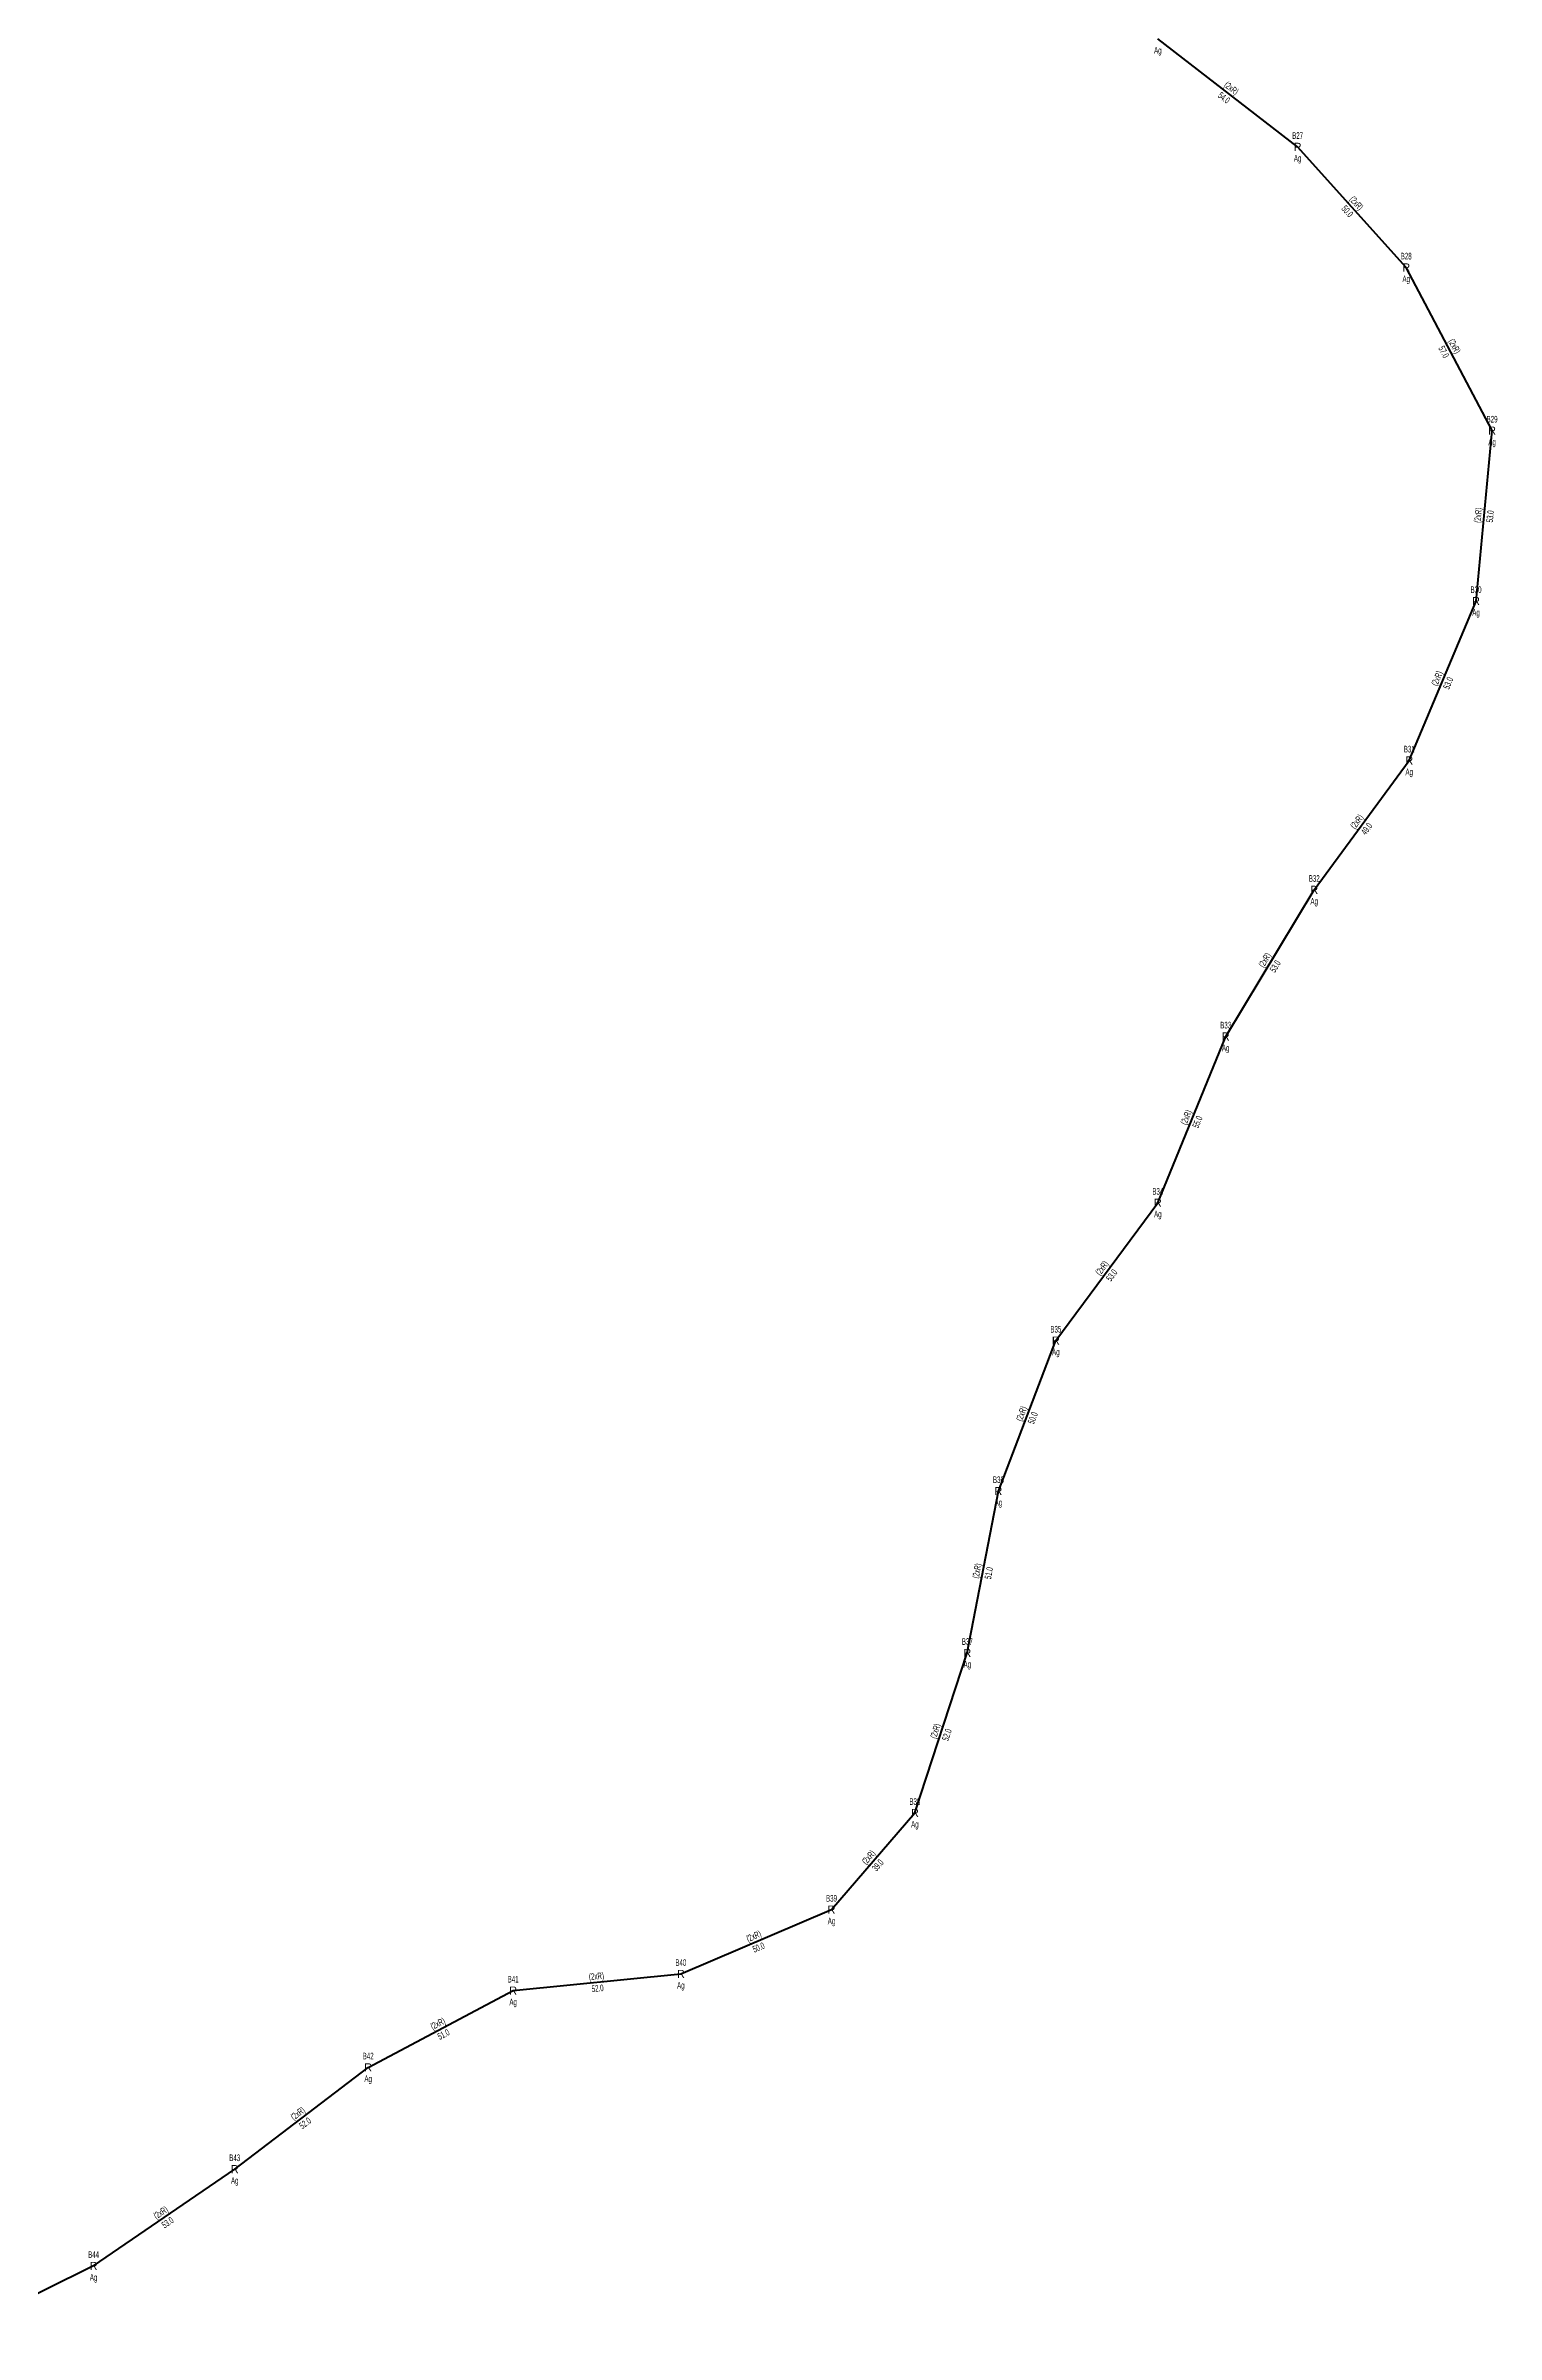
# Model space of a CAD drawing. Header units: millimetres. Extents: x 533588 to 538589, y 4082985 to 4086946.
# Drawn here: x 536031 to 536478, y 4084301 to 4085007 of the extents above; entities that cross this region are included whole.
import ezdxf
from ezdxf.enums import TextEntityAlignment as Align

# ---------------------------------------------------------------- set-up
doc = ezdxf.new("R2010")
doc.units = ezdxf.units.MM
doc.layers.add('DIREK_AG_MEVCUT', color=120, linetype='Continuous', lineweight=25)
doc.layers.add('HAT_AG_HAVAI_MEVCUT', color=126, linetype='Continuous', lineweight=50)
doc.styles.add('Direk', font='B_CAD')
doc.styles.get("Standard").update_dxf_attribs({"font": 'Arial'})

msp = doc.modelspace()

# ---------------------------------------------------------------- linework, layer by layer
at = {"layer": 'HAT_AG_HAVAI_MEVCUT'}
for p, q in [((536416.602264, 4084975.381261), (536373.498586, 4085008.649802)), ((536450.080332, 4084938.202772), (536416.602264, 4084975.381261)), ((536476.560281, 4084887.919941), (536450.080332, 4084938.202772)), ((536471.61449, 4084835.370308), (536476.560281, 4084887.919941)), ((536451.009464, 4084786.210177), (536471.61449, 4084835.370308)), ((536421.718757, 4084746.337577), (536451.009464, 4084786.210177)), ((536394.421846, 4084701.120679), (536421.718757, 4084746.337577)), ((536373.497976, 4084649.875892), (536394.421846, 4084701.120679)), ((536342.050962, 4084607.374775), (536373.497976, 4084649.875892)), ((536324.341211, 4084560.982567), (536342.050962, 4084607.374775)), ((536314.74945, 4084511.095909), (536324.341211, 4084560.982567)), ((536298.585284, 4084461.767662), (536314.74945, 4084511.095909)), ((536272.871773, 4084431.943091), (536298.585284, 4084461.767662)), ((536226.434076, 4084412.122279), (536272.871773, 4084431.943091)), ((536174.714199, 4084406.992498), (536226.434076, 4084412.122279)), ((536130.011942, 4084383.308674), (536174.714199, 4084406.992498)), ((536088.870616, 4084351.93755), (536130.011942, 4084383.308674)), ((536045.356, 4084322.09), (536088.870616, 4084351.93755)), ((536045.356, 4084322.09), (536002.838836, 4084301.046391))]:
    msp.add_line(p, q, dxfattribs=at)

# ---------------------------------------------------------------- texts
at = {"layer": 'DIREK_AG_MEVCUT', "width": 0.53}
for s, p in [('Ag', (536373.498586, 4085005.149802)), ('B27', (536416.602264, 4084978.881261)), ('Ag', (536416.602264, 4084971.881261)), ('B28', (536450.080332, 4084941.702772)), ('Ag', (536450.080332, 4084934.702772)), ('B29', (536476.560281, 4084891.419941)), ('Ag', (536476.560281, 4084884.419941)), ('B30', (536471.61449, 4084838.870308)), ('Ag', (536471.61449, 4084831.870308)), ('B31', (536451.009464, 4084789.710177)), ('Ag', (536451.009464, 4084782.710177)), ('B32', (536421.718757, 4084749.837577)), ('Ag', (536421.718757, 4084742.837577)), ('B33', (536394.421846, 4084704.620679)), ('Ag', (536394.421846, 4084697.620679)), ('B34', (536373.497976, 4084653.375892)), ('Ag', (536373.497976, 4084646.375892)), ('B35', (536342.050962, 4084610.874775)), ('Ag', (536342.050962, 4084603.874775)), ('B36', (536324.341211, 4084564.482567)), ('Ag', (536324.341211, 4084557.482567)), ('B37', (536314.74945, 4084514.595909)), ('Ag', (536314.74945, 4084507.595909)), ('B38', (536298.585284, 4084465.267662)), ('Ag', (536298.585284, 4084458.267662)), ('B39', (536272.871773, 4084435.443091)), ('Ag', (536272.871773, 4084428.443091)), ('B40', (536226.434076, 4084415.622279)), ('B41', (536174.714199, 4084410.492498)), ('Ag', (536226.434076, 4084408.622279)), ('Ag', (536174.714199, 4084403.492498)), ('B42', (536130.011942, 4084386.808674)), ('Ag', (536130.011942, 4084379.808674)), ('B43', (536088.870616, 4084355.43755)), ('Ag', (536088.870616, 4084348.43755)), ('B44', (536045.356, 4084325.59)), ('Ag', (536045.356, 4084318.59))]:
    msp.add_text(s, height=2.05, dxfattribs=at).set_placement(p, align=Align.MIDDLE_CENTER)
at = {"layer": 'DIREK_AG_MEVCUT', "style": 'Direk'}
for p in [(536416.602264, 4084975.381261), (536450.080332, 4084938.202772), (536476.560281, 4084887.919941), (536471.61449, 4084835.370308), (536451.009464, 4084786.210177), (536421.718757, 4084746.337577), (536394.421846, 4084701.120679), (536373.497976, 4084649.875892), (536342.050962, 4084607.374775), (536324.341211, 4084560.982567), (536314.74945, 4084511.095909), (536298.585284, 4084461.767662), (536272.871773, 4084431.943091), (536226.434076, 4084412.122279), (536174.714199, 4084406.992498), (536130.011942, 4084383.308674), (536088.870616, 4084351.93755), (536045.356, 4084322.09)]:
    msp.add_text('R', height=2.5, dxfattribs=at).set_placement(p, align=Align.MIDDLE_CENTER)
at = {"layer": 'HAT_AG_HAVAI_MEVCUT', "lineweight": 30, "width": 0.53}
for rotation, p in [(322.338105, (536395.569776, 4084992.688417)), (312.002048, (536433.972951, 4084957.3608)), (297.772192, (536464.072393, 4084913.45742)), (84.623356, (536473.241126, 4084861.724771)), (67.259444, (536460.528052, 4084811.118818)), (53.698721, (536435.679083, 4084766.777104)), (58.881112, (536407.342619, 4084724.168421)), (67.789209, (536383.172982, 4084675.819598)), (53.501881, (536357.091174, 4084629.13091)), (69.106155, (536332.40198, 4084584.481813)), (79.116496, (536318.710619, 4084536.199729)), (71.856765, (536305.859628, 4084486.69647)), (49.233449, (536285.084758, 4084447.410408)), (23.114045, (536249.319246, 4084422.814451)), (5.664295, (536200.490243, 4084410.403238)), (27.915211, (536151.965131, 4084395.901681)), (37.326281, (536108.925879, 4084368.299028)), (34.44701, (536066.632511, 4084337.714727))]:
    msp.add_text('(2xR)', height=2.05, rotation=rotation, dxfattribs=at).set_placement(p, align=Align.CENTER)
for s, rotation, p in [('54.0', 322.338105, (536394.531075, 4084991.342646)), ('50.0', 312.002048, (536432.709645, 4084956.223233)), ('57.0', 297.772192, (536462.56822, 4084912.665293)), ('53.0', 84.623356, (536474.933646, 4084861.565477)), ('53.0', 67.259444, (536462.095902, 4084810.461667)), ('49.0', 53.698721, (536437.049138, 4084765.770651)), ('53.0', 58.881112, (536408.797984, 4084723.289835)), ('55.0', 67.789209, (536384.74684, 4084675.176973)), ('53.0', 53.501881, (536358.457764, 4084628.119756)), ('50.0', 69.106155, (536333.990193, 4084583.875529)), ('51.0', 79.116496, (536320.380042, 4084535.878747)), ('52.0', 71.856765, (536307.475106, 4084486.167101)), ('39.0', 49.233449, (536286.372298, 4084446.300345)), ('50.0', 23.114045, (536249.986603, 4084421.250918)), ('52.0', 5.664295, (536200.658032, 4084408.711539)), ('51.0', 27.915211, (536152.76101, 4084394.399491)), ('52.0', 37.326281, (536109.956679, 4084366.947196)), ('53.0', 34.44701, (536067.594105, 4084336.312823))]:
    msp.add_text(s, height=2.05, rotation=rotation, dxfattribs=at).set_placement(p, align=Align.TOP_CENTER)

doc.saveas('drawing.dxf')
